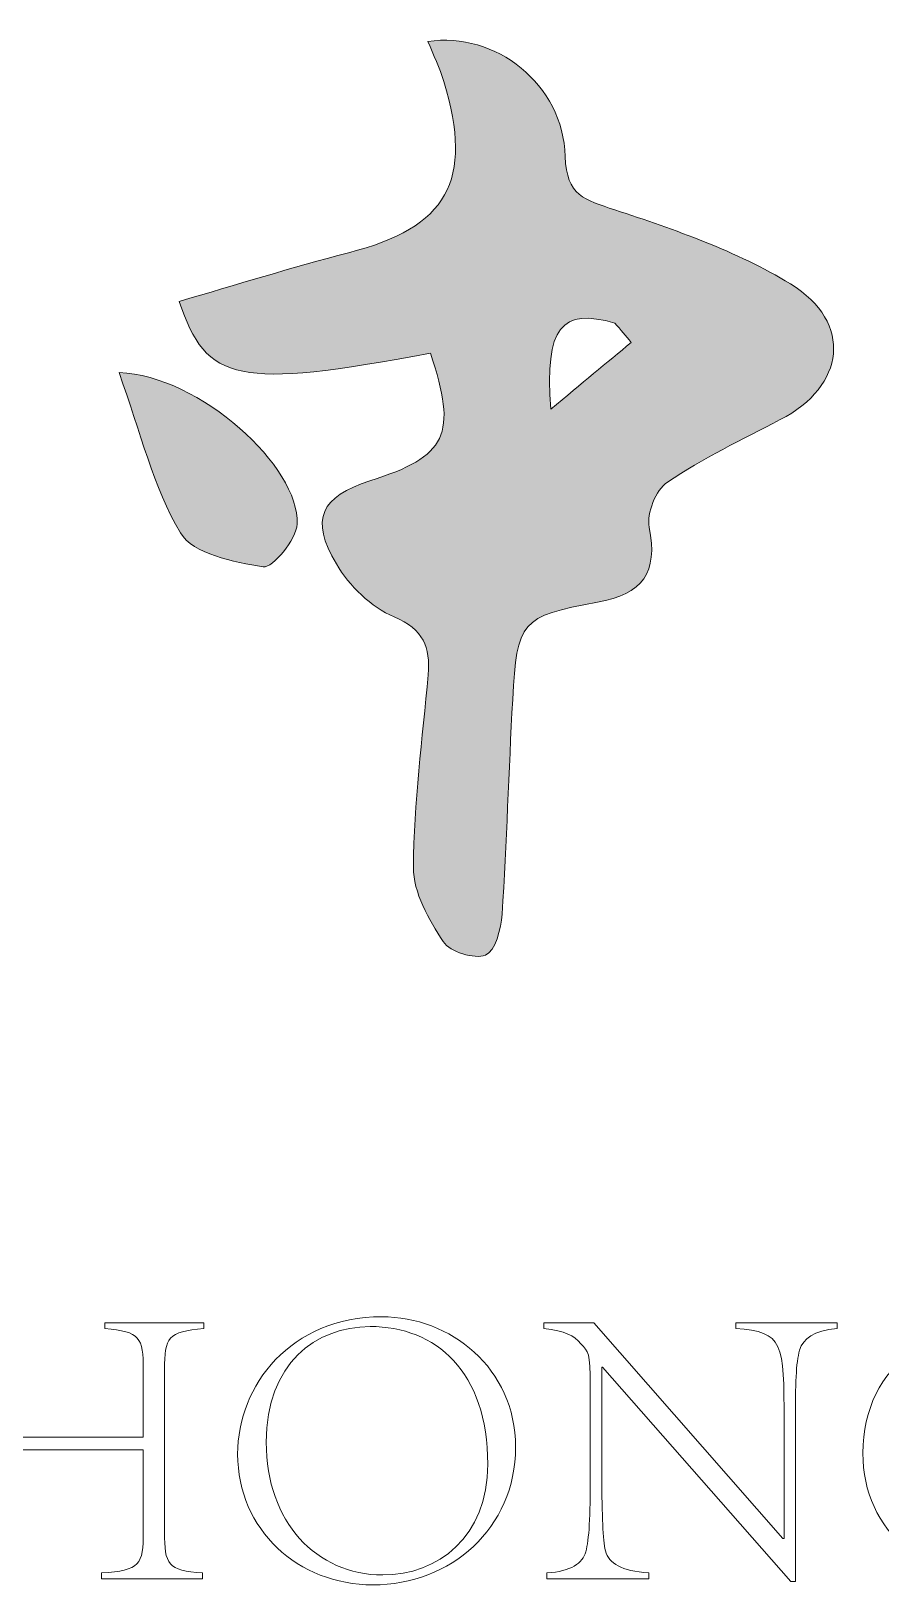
# Model space of a CAD drawing. Header units: inches. Extents: x -3272461 to -2504170, y 403793 to 1071042.
# Drawn here: x -2655360 to -2654256, y 545419 to 547437 of the extents above; entities that cross this region are included whole.
import ezdxf

# ---------------------------------------------------------------- set-up
doc = ezdxf.new("R2010")
doc.units = ezdxf.units.IN
doc.header["$LTSCALE"] = 1000
doc.header["$MEASUREMENT"] = 0
doc.layers.get('0').update_dxf_attribs({"lineweight": 18})

msp = doc.modelspace()

# ---------------------------------------------------------------- hatches: boundary and pattern name
h = msp.add_hatch(color=256)
edge = h.paths.add_edge_path(flags=0)
edge.add_spline(control_points=[(-2654841.7, 547018.6), (-2654806.1, 546913.1), (-2654820, 546884.7), (-2654920.1, 546852.9)], knot_values=[0, 0, 0, 0, 222.095352, 222.095352, 222.095352, 222.095352], weights=[1, 1, 1, 1], degree=3, periodic=0)
edge.add_spline(control_points=[(-2654920.1, 546852.9), (-2654983.8, 546832.6), (-2654998.5, 546803.2), (-2654963.8, 546745)], knot_values=[0, 0, 0, 0, 145.395063, 145.395063, 145.395063, 145.395063], weights=[1, 1, 1, 1], degree=3, periodic=0)
edge.add_spline(control_points=[(-2654963.8, 546745), (-2654946.9, 546716.7), (-2654918.6, 546688.8), (-2654888.9, 546676.2)], knot_values=[0, 0, 0, 0, 103.232479, 103.232479, 103.232479, 103.232479], weights=[1, 1, 1, 1], degree=3, periodic=0)
edge.add_spline(control_points=[(-2654888.9, 546676.2), (-2654850.3, 546659.9), (-2654841.5, 546637), (-2654844.6, 546601.1)], knot_values=[0, 0, 0, 0, 95.380814, 95.380814, 95.380814, 95.380814], weights=[1, 1, 1, 1], degree=3, periodic=0)
edge.add_spline(control_points=[(-2654844.6, 546601.1), (-2654851.9, 546517.7), (-2654863.1, 546434.3), (-2654863.6, 546350.7)], knot_values=[0, 0, 0, 0, 251.150003, 251.150003, 251.150003, 251.150003], weights=[1, 1, 1, 1], degree=3, periodic=0)
edge.add_spline(control_points=[(-2654863.6, 546350.7), (-2654863.9, 546318.3), (-2654843.8, 546283), (-2654824.9, 546254.3)], knot_values=[0, 0, 0, 0, 105.340649, 105.340649, 105.340649, 105.340649], weights=[1, 1, 1, 1], degree=3, periodic=0)
edge.add_spline(control_points=[(-2654824.9, 546254.3), (-2654816.2, 546241), (-2654784.5, 546231), (-2654770.1, 546236.9)], knot_values=[0, 0, 0, 0, 60.501459, 60.501459, 60.501459, 60.501459], weights=[1, 1, 1, 1], degree=3, periodic=0)
edge.add_spline(control_points=[(-2654770.1, 546236.9), (-2654757.5, 546241.8), (-2654749.7, 546270.8), (-2654748.5, 546289.8)], knot_values=[0, 0, 0, 0, 59.131644, 59.131644, 59.131644, 59.131644], weights=[1, 1, 1, 1], degree=3, periodic=0)
edge.add_spline(control_points=[(-2654748.5, 546289.8), (-2654742.4, 546382.7), (-2654740, 546475.9), (-2654734.7, 546568.9)], knot_values=[0, 0, 0, 0, 279.493308, 279.493308, 279.493308, 279.493308], weights=[1, 1, 1, 1], degree=3, periodic=0)
edge.add_spline(control_points=[(-2654734.7, 546568.9), (-2654729.1, 546670.6), (-2654724.9, 546676.8), (-2654624.5, 546695.2)], knot_values=[0, 0, 0, 0, 195.607582, 195.607582, 195.607582, 195.607582], weights=[1, 1, 1, 1], degree=3, periodic=0)
edge.add_spline(control_points=[(-2654624.5, 546695.2), (-2654566.1, 546706), (-2654545.5, 546733.4), (-2654557.5, 546792.6)], knot_values=[0, 0, 0, 0, 137.986296, 137.986296, 137.986296, 137.986296], weights=[1, 1, 1, 1], degree=3, periodic=0)
edge.add_spline(control_points=[(-2654557.5, 546792.6), (-2654561, 546810.5), (-2654548.8, 546841.2), (-2654533.8, 546851.2)], knot_values=[0, 0, 0, 0, 65.857334, 65.857334, 65.857334, 65.857334], weights=[1, 1, 1, 1], degree=3, periodic=0)
edge.add_spline(control_points=[(-2654533.8, 546851.2), (-2654487.6, 546882.2), (-2654437, 546906.8), (-2654387.3, 546932.4)], knot_values=[0, 0, 0, 0, 167.57061, 167.57061, 167.57061, 167.57061], weights=[1, 1, 1, 1], degree=3, periodic=0)
edge.add_spline(control_points=[(-2654387.3, 546932.4), (-2654302.9, 546975.7), (-2654291.9, 547058.6), (-2654374.1, 547108.8)], knot_values=[0, 0, 0, 0, 227.254913, 227.254913, 227.254913, 227.254913], weights=[1, 1, 1, 1], degree=3, periodic=0)
edge.add_spline(control_points=[(-2654374.1, 547108.8), (-2654443.8, 547151.5), (-2654523.9, 547179), (-2654602.2, 547205)], knot_values=[0, 0, 0, 0, 248.153102, 248.153102, 248.153102, 248.153102], weights=[1, 1, 1, 1], degree=3, periodic=0)
edge.add_spline(control_points=[(-2654602.2, 547205), (-2654641, 547217.9), (-2654665, 547223.1), (-2654666.5, 547274.3)], knot_values=[0, 0, 0, 0, 104.659074, 104.659074, 104.659074, 104.659074], weights=[1, 1, 1, 1], degree=3, periodic=0)
edge.add_spline(control_points=[(-2654666.5, 547274.3), (-2654669.2, 547368.1), (-2654757.3, 547437.2), (-2654844.8, 547423.6)], knot_values=[0, 0, 0, 0, 261.986042, 261.986042, 261.986042, 261.986042], weights=[1, 1, 1, 1], degree=3, periodic=0)
edge.add_spline(control_points=[(-2654844.8, 547423.6), (-2654837.7, 547406), (-2654829.4, 547389.3), (-2654824.1, 547371.6)], knot_values=[0, 0, 0, 0, 55.980452, 55.980452, 55.980452, 55.980452], weights=[1, 1, 1, 1], degree=3, periodic=0)
edge.add_spline(control_points=[(-2654824.1, 547371.6), (-2654785.1, 547242.3), (-2654819.6, 547182.2), (-2654947.9, 547149.2)], knot_values=[0, 0, 0, 0, 300.912516, 300.912516, 300.912516, 300.912516], weights=[1, 1, 1, 1], degree=3, periodic=0)
edge.add_spline(control_points=[(-2654947.9, 547149.2), (-2655021.7, 547130.2), (-2655094.4, 547107.3), (-2655167.8, 547086.1)], knot_values=[0, 0, 0, 0, 228.772567, 228.772567, 228.772567, 228.772567], weights=[1, 1, 1, 1], degree=3, periodic=0)
edge.add_spline(control_points=[(-2655167.8, 547086.1), (-2655132.7, 546980.1), (-2655091.6, 546972.3), (-2654841.7, 547018.6)], knot_values=[0, 0, 0, 0, 375.920052, 375.920052, 375.920052, 375.920052], weights=[1, 1, 1, 1], degree=3, periodic=0)
edge = h.paths.add_edge_path(flags=0)
edge.add_spline(control_points=[(-2654685.4, 546945.9), (-2654693.2, 547053.5), (-2654671.2, 547077.8), (-2654601.9, 547057.8)], knot_values=[0, 0, 0, 0, 182.185542, 182.185542, 182.185542, 182.185542], weights=[1, 1, 1, 1], degree=3, periodic=0)
edge.add_spline(control_points=[(-2654601.9, 547057.8), (-2654594.9, 547049.5), (-2654587.9, 547041.1), (-2654580.8, 547032.8)], knot_values=[0, 0, 0, 0, 32.685925, 32.685925, 32.685925, 32.685925], weights=[1, 1, 1, 1], degree=3, periodic=0)
edge.add_spline(control_points=[(-2654580.8, 547032.8), (-2654612.6, 547006.4), (-2654644.4, 546980), (-2654685.4, 546945.9)], knot_values=[0, 0, 0, 0, 135.931716, 135.931716, 135.931716, 135.931716], weights=[1, 1, 1, 1], degree=3, periodic=0)
h = msp.add_hatch(color=256)
edge = h.paths.add_edge_path(flags=0)
edge.add_spline(control_points=[(-2655166.4, 546785.4), (-2655150.1, 546758), (-2655097.1, 546747.2), (-2655058.8, 546741.3)], knot_values=[0, 0, 0, 0, 119.426089, 119.426089, 119.426089, 119.426089], weights=[1, 1, 1, 1], degree=3, periodic=0)
edge.add_spline(control_points=[(-2655058.8, 546741.3), (-2655046.5, 546739.4), (-2655015.5, 546776.7), (-2655014.6, 546796.9)], knot_values=[0, 0, 0, 0, 74.527892, 74.527892, 74.527892, 74.527892], weights=[1, 1, 1, 1], degree=3, periodic=0)
edge.add_spline(control_points=[(-2655014.6, 546796.9), (-2655011.5, 546870.8), (-2655140.4, 546989.4), (-2655246.1, 546993.7)], knot_values=[0, 0, 0, 0, 324.97153, 324.97153, 324.97153, 324.97153], weights=[1, 1, 1, 1], degree=3, periodic=0)
edge.add_spline(control_points=[(-2655246.1, 546993.7), (-2655217.7, 546915.1), (-2655201.7, 546844.5), (-2655166.4, 546785.4)], knot_values=[0, 0, 0, 0, 223.473372, 223.473372, 223.473372, 223.473372], weights=[1, 1, 1, 1], degree=3, periodic=0)

# ---------------------------------------------------------------- linework, layer by layer
for p, q in [((-2655264.5, 545759), (-2655264.5, 545751.6)), ((-2655136, 545759), (-2655136, 545751.6)), ((-2654694.5, 545759), (-2654694.5, 545751.6)), ((-2654444.9, 545759), (-2654444.9, 545751.6)), ((-2654313.3, 545759), (-2654313.3, 545751.6)), ((-2655214.6, 545698.5), (-2655214.6, 545610.4)), ((-2655187, 545698.5), (-2655187, 545487.2)), ((-2654619.1, 545701.7), (-2654619.1, 545560.5)), ((-2654633.9, 545675.7), (-2654633.9, 545560.5)), ((-2654382.3, 545630), (-2654382.3, 545478.7)), ((-2654367.5, 545630), (-2654367.5, 545423)), ((-2655214.6, 545593.9), (-2655214.6, 545487.2)), ((-2655268.7, 545434.1), (-2655268.7, 545426.7)), ((-2655137.6, 545434.1), (-2655137.6, 545426.7)), ((-2654690.2, 545434.1), (-2654690.2, 545426.7)), ((-2654558, 545434.1), (-2654558, 545426.7))]:
    msp.add_line(p, q)
for points in [[(-2654844.8, 547423.6), (-2654757.3, 547437.2), (-2654669.2, 547368.1), (-2654666.5, 547274.3)], [(-2654824.1, 547371.6), (-2654829.4, 547389.3), (-2654837.7, 547406), (-2654844.8, 547423.6)], [(-2654947.9, 547149.2), (-2654819.6, 547182.2), (-2654785.1, 547242.3), (-2654824.1, 547371.6)], [(-2654666.5, 547274.3), (-2654665, 547223.1), (-2654641, 547217.9), (-2654602.2, 547205)], [(-2654602.2, 547205), (-2654523.9, 547179), (-2654443.8, 547151.5), (-2654374.1, 547108.8)], [(-2655167.8, 547086.1), (-2655094.4, 547107.3), (-2655021.7, 547130.2), (-2654947.9, 547149.2)], [(-2654374.1, 547108.8), (-2654291.9, 547058.6), (-2654302.9, 546975.7), (-2654387.3, 546932.4)], [(-2654841.7, 547018.6), (-2655091.6, 546972.3), (-2655132.7, 546980.1), (-2655167.8, 547086.1)], [(-2654601.9, 547057.8), (-2654671.2, 547077.8), (-2654693.2, 547053.5), (-2654685.4, 546945.9)], [(-2654580.8, 547032.8), (-2654587.9, 547041.1), (-2654594.9, 547049.5), (-2654601.9, 547057.8)], [(-2654685.4, 546945.9), (-2654644.4, 546980), (-2654612.6, 547006.4), (-2654580.8, 547032.8)], [(-2654920.1, 546852.9), (-2654820, 546884.7), (-2654806.1, 546913.1), (-2654841.7, 547018.6)], [(-2655246.1, 546993.7), (-2655140.4, 546989.4), (-2655011.5, 546870.8), (-2655014.6, 546796.9)], [(-2655166.4, 546785.4), (-2655201.7, 546844.5), (-2655217.7, 546915.1), (-2655246.1, 546993.7)], [(-2654387.3, 546932.4), (-2654437, 546906.8), (-2654487.6, 546882.2), (-2654533.8, 546851.2)], [(-2654963.8, 546745), (-2654998.5, 546803.2), (-2654983.8, 546832.6), (-2654920.1, 546852.9)], [(-2654533.8, 546851.2), (-2654548.8, 546841.2), (-2654561, 546810.5), (-2654557.5, 546792.6)], [(-2655058.8, 546741.3), (-2655097.1, 546747.2), (-2655150.1, 546758), (-2655166.4, 546785.4)], [(-2655014.6, 546796.9), (-2655015.5, 546776.7), (-2655046.5, 546739.4), (-2655058.8, 546741.3)], [(-2654557.5, 546792.6), (-2654545.5, 546733.4), (-2654566.1, 546706), (-2654624.5, 546695.2)], [(-2654888.9, 546676.2), (-2654918.6, 546688.8), (-2654946.9, 546716.7), (-2654963.8, 546745)], [(-2654624.5, 546695.2), (-2654724.9, 546676.8), (-2654729.1, 546670.6), (-2654734.7, 546568.9)], [(-2654844.6, 546601.1), (-2654841.5, 546637), (-2654850.3, 546659.9), (-2654888.9, 546676.2)], [(-2654863.6, 546350.7), (-2654863.1, 546434.3), (-2654851.9, 546517.7), (-2654844.6, 546601.1)], [(-2654734.7, 546568.9), (-2654740, 546475.9), (-2654742.4, 546382.7), (-2654748.5, 546289.8)], [(-2654824.9, 546254.3), (-2654843.8, 546283), (-2654863.9, 546318.3), (-2654863.6, 546350.7)], [(-2654748.5, 546289.8), (-2654749.7, 546270.8), (-2654757.5, 546241.8), (-2654770.1, 546236.9)], [(-2654770.1, 546236.9), (-2654784.5, 546231), (-2654816.2, 546241), (-2654824.9, 546254.3)], [(-2655264.5, 545759), (-2655264.5, 545759), (-2655136, 545759), (-2655136, 545759)], [(-2655214.6, 545698.5), (-2655214.6, 545739.9), (-2655218.8, 545747.9), (-2655264.5, 545751.6)], [(-2655136, 545751.6), (-2655182.8, 545747.9), (-2655187, 545739.9), (-2655187, 545698.5)], [(-2654920, 545754.3), (-2654990.6, 545753.7), (-2655054.9, 545706.5), (-2655054.9, 545604)], [(-2654694.5, 545759), (-2654694.5, 545759), (-2654629.2, 545759), (-2654629.2, 545759)], [(-2654646.2, 545732), (-2654655.2, 545742.6), (-2654666.3, 545748.4), (-2654694.5, 545751.6)], [(-2654629.2, 545759), (-2654629.2, 545759), (-2654383.9, 545478.7), (-2654383.9, 545478.7)], [(-2654444.9, 545759), (-2654444.9, 545759), (-2654313.3, 545759), (-2654313.3, 545759)], [(-2654382.3, 545630), (-2654382.3, 545733.5), (-2654382.8, 545747.4), (-2654444.9, 545751.6)], [(-2654313.3, 545751.6), (-2654344.1, 545748.9), (-2654357.3, 545738.9), (-2654362.1, 545723.5)], [(-2654633.9, 545675.7), (-2654633.9, 545722.9), (-2654636.6, 545720.3), (-2654646.2, 545732)], [(-2654362.1, 545723.5), (-2654366.9, 545707), (-2654367.5, 545679.9), (-2654367.5, 545630)], [(-2654373.3, 545423), (-2654373.3, 545423), (-2654618, 545701.7), (-2654618, 545701.7)], [(-2654618, 545701.7), (-2654618, 545701.7), (-2654619.1, 545701.7), (-2654619.1, 545701.7)], [(-2655438.6, 545610.4), (-2655438.6, 545610.4), (-2655214.6, 545610.4), (-2655214.6, 545610.4)], [(-2655214.6, 545593.9), (-2655214.6, 545593.9), (-2655438.6, 545593.9), (-2655438.6, 545593.9)], [(-2654639.8, 545461.7), (-2654635.5, 545477.7), (-2654633.9, 545506.9), (-2654633.9, 545560.5)], [(-2654619.1, 545560.5), (-2654618.5, 545506.9), (-2654618, 545477.7), (-2654614.3, 545462.8)], [(-2655268.7, 545434.1), (-2655218.8, 545437.3), (-2655214.6, 545445.3), (-2655214.6, 545487.2)], [(-2655187, 545487.2), (-2655187, 545445.3), (-2655182.8, 545437.3), (-2655137.6, 545434.1)], [(-2654383.9, 545478.7), (-2654383.9, 545478.7), (-2654382.3, 545478.7), (-2654382.3, 545478.7)], [(-2654690.2, 545434.1), (-2654658.9, 545436.2), (-2654644, 545446.9), (-2654639.8, 545461.7)], [(-2654614.3, 545462.8), (-2654609.5, 545446.3), (-2654593.6, 545436.8), (-2654558, 545434.1)], [(-2655137.6, 545426.7), (-2655137.6, 545426.7), (-2655268.7, 545426.7), (-2655268.7, 545426.7)], [(-2654558, 545426.7), (-2654558, 545426.7), (-2654690.2, 545426.7), (-2654690.2, 545426.7)], [(-2654367.5, 545423), (-2654367.5, 545423), (-2654373.3, 545423), (-2654373.3, 545423)]]:
    msp.add_open_spline(points, degree=3)
for points, knots in [([(-2654731, 545597.6), (-2654731, 545492), (-2654815.4, 545418.7), (-2654916.3, 545418.7), (-2655013.5, 545418.7), (-2655092, 545490.4), (-2655092, 545588.6), (-2655092, 545677.8), (-2655023, 545767), (-2654904.6, 545767), (-2654816, 545767), (-2654731, 545700.6), (-2654731, 545597.6)], [0, 0, 0, 0, 272.371618, 272.371618, 272.371618, 544.743236, 544.743236, 544.743236, 817.114854, 817.114854, 817.114854, 1089.486472, 1089.486472, 1089.486472, 1089.486472]), ([(-2655054.9, 545604), (-2655054.9, 545500.5), (-2654989.6, 545431.5), (-2654903.6, 545431.5), (-2654831.9, 545431.5), (-2654767.1, 545480.8), (-2654767.1, 545575.4), (-2654767.1, 545695.9), (-2654834.6, 545754.3), (-2654920, 545754.3)], [0, 0, 0, 0, 242.05374, 242.05374, 242.05374, 484.107479, 484.107479, 484.107479, 726.161219, 726.161219, 726.161219, 726.161219]), ([(-2653959.3, 545440.5), (-2653993.8, 545432), (-2654038.9, 545418.7), (-2654082.4, 545418.7), (-2654198.2, 545418.7), (-2654279.9, 545488.8), (-2654279.9, 545589.7), (-2654279.9, 545705.9), (-2654181.7, 545767), (-2654077.1, 545767), (-2654032, 545767), (-2653991.6, 545758), (-2653973.6, 545752.7)], [0, 0, 0, 0, 202.231565, 202.231565, 202.231565, 404.46313, 404.46313, 404.46313, 606.694695, 606.694695, 606.694695, 808.92626, 808.92626, 808.92626, 808.92626])]:
    msp.add_open_spline(points, degree=3, knots=knots)

doc.saveas('drawing.dxf')
